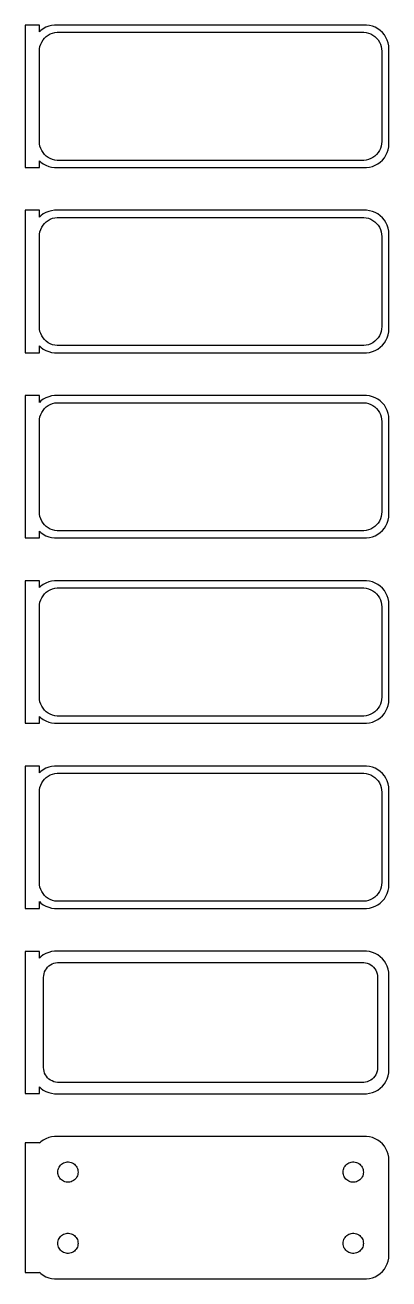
# Model space of a CAD drawing. Header units: metres. Extents: x -39 to 38, y 570 to 1146.
# Drawn here: x -39 to 37.5, y 570 to 834 of the extents above; entities that cross this region are included whole.
import ezdxf

# ---------------------------------------------------------------- set-up
doc = ezdxf.new("R2010")
doc.units = ezdxf.units.M

msp = doc.modelspace()

# ---------------------------------------------------------------- linework, layer by layer
for p, q in [((-36, 833.99), (-39, 833.99)), ((-39, 833.99), (-39, 804.01)), ((-36, 832.559), (-36, 833.99)), ((-35.6871, 832.853), (-36, 832.559)), ((-35.1791, 833.222), (-35.6871, 832.853)), ((-34.6289, 833.524), (-35.1791, 833.222)), ((-34.9159, 831.238), (-34.5497, 831.582)), ((-34.0451, 833.755), (-34.6289, 833.524)), ((-34.5497, 831.582), (-34.1433, 831.877)), ((-34.1433, 831.877), (-33.7031, 832.119)), ((-33.4369, 833.911), (-34.0451, 833.755)), ((-33.7031, 832.119), (-33.2361, 832.304)), ((-32.8139, 833.99), (-33.4369, 833.911)), ((-33.2361, 832.304), (-32.7495, 832.429)), ((32.8139, 833.99), (-32.8139, 833.99)), ((-32.7495, 832.429), (-32.2512, 832.492)), ((-32.2512, 832.492), (32.2512, 832.492)), ((32.2512, 832.492), (32.7495, 832.429)), ((32.7495, 832.429), (33.2361, 832.304)), ((33.4369, 833.911), (32.8139, 833.99)), ((33.2361, 832.304), (33.7031, 832.119)), ((34.0451, 833.755), (33.4369, 833.911)), ((33.7031, 832.119), (34.1433, 831.877)), ((34.6289, 833.524), (34.0451, 833.755)), ((34.1433, 831.877), (34.5497, 831.582)), ((34.5497, 831.582), (34.9159, 831.238)), ((35.1791, 833.222), (34.6289, 833.524)), ((35.6871, 832.853), (35.1791, 833.222)), ((36.1448, 832.423), (35.6871, 832.853)), ((36.5451, 831.939), (36.1448, 832.423)), ((36.8815, 831.409), (36.5451, 831.939)), ((-36, 828.5), (-35.9685, 829.001)), ((-35.9685, 829.001), (-35.8743, 829.495)), ((-35.8743, 829.495), (-35.7191, 829.972)), ((-35.7191, 829.972), (-35.5052, 830.427)), ((-35.5052, 830.427), (-35.2361, 830.851)), ((-35.2361, 830.851), (-34.9159, 831.238)), ((34.9159, 831.238), (35.2361, 830.851)), ((35.2361, 830.851), (35.5052, 830.427)), ((35.5052, 830.427), (35.7191, 829.972)), ((35.7191, 829.972), (35.8743, 829.495)), ((35.8743, 829.495), (35.9685, 829.001)), ((35.9685, 829.001), (36, 828.5)), ((37.1489, 830.841), (36.8815, 831.409)), ((37.3429, 830.243), (37.1489, 830.841)), ((37.4606, 829.627), (37.3429, 830.243)), ((37.5, 829), (37.4606, 829.627)), ((37.5, 809), (37.5, 829)), ((-36, 809.5), (-36, 828.5)), ((36, 828.5), (36, 809.5)), ((-35.9685, 808.999), (-36, 809.5)), ((-35.8743, 808.505), (-35.9685, 808.999)), ((-35.7191, 808.028), (-35.8743, 808.505)), ((-35.5052, 807.573), (-35.7191, 808.028)), ((35.7191, 808.028), (35.5052, 807.573)), ((35.8743, 808.505), (35.7191, 808.028)), ((35.9685, 808.999), (35.8743, 808.505)), ((36, 809.5), (35.9685, 808.999)), ((37.3429, 807.757), (37.4606, 808.373)), ((37.4606, 808.373), (37.5, 809)), ((-36, 805.441), (-35.6871, 805.147)), ((-36, 804.01), (-36, 805.441)), ((-35.6871, 805.147), (-35.1791, 804.778)), ((-35.2361, 807.149), (-35.5052, 807.573)), ((-34.9159, 806.762), (-35.2361, 807.149)), ((-34.5497, 806.418), (-34.9159, 806.762)), ((-34.1433, 806.123), (-34.5497, 806.418)), ((-33.7031, 805.881), (-34.1433, 806.123)), ((-33.2361, 805.696), (-33.7031, 805.881)), ((-32.7495, 805.571), (-33.2361, 805.696)), ((-32.2512, 805.508), (-32.7495, 805.571)), ((32.2512, 805.508), (-32.2512, 805.508)), ((32.7495, 805.571), (32.2512, 805.508)), ((33.2361, 805.696), (32.7495, 805.571)), ((33.7031, 805.881), (33.2361, 805.696)), ((34.1433, 806.123), (33.7031, 805.881)), ((34.5497, 806.418), (34.1433, 806.123)), ((34.9159, 806.762), (34.5497, 806.418)), ((35.2361, 807.149), (34.9159, 806.762)), ((35.1791, 804.778), (35.6871, 805.147)), ((35.5052, 807.573), (35.2361, 807.149)), ((35.6871, 805.147), (36.1448, 805.577)), ((36.1448, 805.577), (36.5451, 806.061)), ((36.5451, 806.061), (36.8815, 806.591)), ((36.8815, 806.591), (37.1489, 807.159)), ((37.1489, 807.159), (37.3429, 807.757)), ((-39, 804.01), (-36, 804.01)), ((-35.1791, 804.778), (-34.6289, 804.476)), ((-34.6289, 804.476), (-34.0451, 804.245)), ((-34.0451, 804.245), (-33.4369, 804.089)), ((-33.4369, 804.089), (-32.8139, 804.01)), ((-32.8139, 804.01), (32.8139, 804.01)), ((32.8139, 804.01), (33.4369, 804.089)), ((33.4369, 804.089), (34.0451, 804.245)), ((34.0451, 804.245), (34.6289, 804.476)), ((34.6289, 804.476), (35.1791, 804.778)), ((-36, 794.99), (-39, 794.99)), ((-39, 794.99), (-39, 765.01)), ((-36, 793.559), (-36, 794.99)), ((-34.0451, 794.755), (-34.6289, 794.524)), ((-33.4369, 794.911), (-34.0451, 794.755)), ((-32.8139, 794.99), (-33.4369, 794.911)), ((32.8139, 794.99), (-32.8139, 794.99)), ((33.4369, 794.911), (32.8139, 794.99)), ((34.0451, 794.755), (33.4369, 794.911)), ((34.6289, 794.524), (34.0451, 794.755)), ((-35.6871, 793.853), (-36, 793.559)), ((-35.1791, 794.222), (-35.6871, 793.853)), ((-35.2361, 791.851), (-34.9159, 792.238)), ((-34.6289, 794.524), (-35.1791, 794.222)), ((-34.9159, 792.238), (-34.5497, 792.582)), ((-34.5497, 792.582), (-34.1433, 792.877)), ((-34.1433, 792.877), (-33.7031, 793.119)), ((-33.7031, 793.119), (-33.2361, 793.304)), ((-33.2361, 793.304), (-32.7495, 793.429)), ((-32.7495, 793.429), (-32.2512, 793.492)), ((-32.2512, 793.492), (32.2512, 793.492)), ((32.2512, 793.492), (32.7495, 793.429)), ((32.7495, 793.429), (33.2361, 793.304)), ((33.2361, 793.304), (33.7031, 793.119)), ((33.7031, 793.119), (34.1433, 792.877)), ((34.1433, 792.877), (34.5497, 792.582)), ((34.5497, 792.582), (34.9159, 792.238)), ((35.1791, 794.222), (34.6289, 794.524)), ((34.9159, 792.238), (35.2361, 791.851)), ((35.6871, 793.853), (35.1791, 794.222)), ((36.1448, 793.423), (35.6871, 793.853)), ((36.5451, 792.939), (36.1448, 793.423)), ((36.8815, 792.409), (36.5451, 792.939)), ((37.1489, 791.841), (36.8815, 792.409)), ((-36, 789.5), (-35.9685, 790.001)), ((-36, 770.5), (-36, 789.5)), ((-35.9685, 790.001), (-35.8743, 790.495)), ((-35.8743, 790.495), (-35.7191, 790.972)), ((-35.7191, 790.972), (-35.5052, 791.427)), ((-35.5052, 791.427), (-35.2361, 791.851)), ((35.2361, 791.851), (35.5052, 791.427)), ((35.5052, 791.427), (35.7191, 790.972)), ((35.7191, 790.972), (35.8743, 790.495)), ((35.8743, 790.495), (35.9685, 790.001)), ((35.9685, 790.001), (36, 789.5)), ((36, 789.5), (36, 770.5)), ((37.3429, 791.243), (37.1489, 791.841)), ((37.4606, 790.627), (37.3429, 791.243)), ((37.5, 790), (37.4606, 790.627)), ((37.5, 770), (37.5, 790)), ((-35.9685, 769.999), (-36, 770.5)), ((-35.8743, 769.505), (-35.9685, 769.999)), ((-35.7191, 769.028), (-35.8743, 769.505)), ((-35.5052, 768.573), (-35.7191, 769.028)), ((-35.2361, 768.149), (-35.5052, 768.573)), ((35.5052, 768.573), (35.2361, 768.149)), ((35.7191, 769.028), (35.5052, 768.573)), ((35.8743, 769.505), (35.7191, 769.028)), ((35.9685, 769.999), (35.8743, 769.505)), ((36, 770.5), (35.9685, 769.999)), ((37.1489, 768.159), (37.3429, 768.757)), ((37.3429, 768.757), (37.4606, 769.373)), ((37.4606, 769.373), (37.5, 770)), ((-36, 766.441), (-35.6871, 766.147)), ((-36, 765.01), (-36, 766.441)), ((-35.6871, 766.147), (-35.1791, 765.778)), ((-34.9159, 767.762), (-35.2361, 768.149)), ((-35.1791, 765.778), (-34.6289, 765.476)), ((-34.5497, 767.418), (-34.9159, 767.762)), ((-34.1433, 767.123), (-34.5497, 767.418)), ((-33.7031, 766.881), (-34.1433, 767.123)), ((-33.2361, 766.696), (-33.7031, 766.881)), ((-32.7495, 766.571), (-33.2361, 766.696)), ((-32.2512, 766.508), (-32.7495, 766.571)), ((32.2512, 766.508), (-32.2512, 766.508)), ((32.7495, 766.571), (32.2512, 766.508)), ((33.2361, 766.696), (32.7495, 766.571)), ((33.7031, 766.881), (33.2361, 766.696)), ((34.1433, 767.123), (33.7031, 766.881)), ((34.5497, 767.418), (34.1433, 767.123)), ((34.9159, 767.762), (34.5497, 767.418)), ((34.6289, 765.476), (35.1791, 765.778)), ((35.2361, 768.149), (34.9159, 767.762)), ((35.1791, 765.778), (35.6871, 766.147)), ((35.6871, 766.147), (36.1448, 766.577)), ((36.1448, 766.577), (36.5451, 767.061)), ((36.5451, 767.061), (36.8815, 767.591)), ((36.8815, 767.591), (37.1489, 768.159)), ((-39, 765.01), (-36, 765.01)), ((-34.6289, 765.476), (-34.0451, 765.245)), ((-34.0451, 765.245), (-33.4369, 765.089)), ((-33.4369, 765.089), (-32.8139, 765.01)), ((-32.8139, 765.01), (32.8139, 765.01)), ((32.8139, 765.01), (33.4369, 765.089)), ((33.4369, 765.089), (34.0451, 765.245)), ((34.0451, 765.245), (34.6289, 765.476)), ((-36, 755.99), (-39, 755.99)), ((-39, 755.99), (-39, 726.01)), ((-36, 754.559), (-36, 755.99)), ((-35.1791, 755.222), (-35.6871, 754.853)), ((-34.6289, 755.524), (-35.1791, 755.222)), ((-34.0451, 755.755), (-34.6289, 755.524)), ((-33.4369, 755.911), (-34.0451, 755.755)), ((-32.8139, 755.99), (-33.4369, 755.911)), ((32.8139, 755.99), (-32.8139, 755.99)), ((33.4369, 755.911), (32.8139, 755.99)), ((34.0451, 755.755), (33.4369, 755.911)), ((34.6289, 755.524), (34.0451, 755.755)), ((35.1791, 755.222), (34.6289, 755.524)), ((35.6871, 754.853), (35.1791, 755.222)), ((-35.6871, 754.853), (-36, 754.559)), ((-35.7191, 751.972), (-35.5052, 752.427)), ((-35.5052, 752.427), (-35.2361, 752.851)), ((-35.2361, 752.851), (-34.9159, 753.238)), ((-34.9159, 753.238), (-34.5497, 753.582)), ((-34.5497, 753.582), (-34.1433, 753.877)), ((-34.1433, 753.877), (-33.7031, 754.119)), ((-33.7031, 754.119), (-33.2361, 754.304)), ((-33.2361, 754.304), (-32.7495, 754.429)), ((-32.7495, 754.429), (-32.2512, 754.492)), ((-32.2512, 754.492), (32.2512, 754.492)), ((32.2512, 754.492), (32.7495, 754.429)), ((32.7495, 754.429), (33.2361, 754.304)), ((33.2361, 754.304), (33.7031, 754.119)), ((33.7031, 754.119), (34.1433, 753.877)), ((34.1433, 753.877), (34.5497, 753.582)), ((34.5497, 753.582), (34.9159, 753.238)), ((34.9159, 753.238), (35.2361, 752.851)), ((35.2361, 752.851), (35.5052, 752.427)), ((35.5052, 752.427), (35.7191, 751.972)), ((36.1448, 754.423), (35.6871, 754.853)), ((36.5451, 753.939), (36.1448, 754.423)), ((36.8815, 753.409), (36.5451, 753.939)), ((37.1489, 752.841), (36.8815, 753.409)), ((37.3429, 752.243), (37.1489, 752.841)), ((-36, 750.5), (-35.9685, 751.001)), ((-36, 731.5), (-36, 750.5)), ((-35.9685, 751.001), (-35.8743, 751.495)), ((-35.8743, 751.495), (-35.7191, 751.972)), ((35.7191, 751.972), (35.8743, 751.495)), ((35.8743, 751.495), (35.9685, 751.001)), ((35.9685, 751.001), (36, 750.5)), ((36, 750.5), (36, 731.5)), ((37.4606, 751.627), (37.3429, 752.243)), ((37.5, 751), (37.4606, 751.627)), ((37.5, 731), (37.5, 751)), ((-35.9685, 730.999), (-36, 731.5)), ((36, 731.5), (35.9685, 730.999)), ((-35.8743, 730.505), (-35.9685, 730.999)), ((-35.7191, 730.028), (-35.8743, 730.505)), ((-35.5052, 729.573), (-35.7191, 730.028)), ((-35.2361, 729.149), (-35.5052, 729.573)), ((-34.9159, 728.762), (-35.2361, 729.149)), ((-34.5497, 728.418), (-34.9159, 728.762)), ((34.9159, 728.762), (34.5497, 728.418)), ((35.2361, 729.149), (34.9159, 728.762)), ((35.5052, 729.573), (35.2361, 729.149)), ((35.7191, 730.028), (35.5052, 729.573)), ((35.8743, 730.505), (35.7191, 730.028)), ((35.9685, 730.999), (35.8743, 730.505)), ((36.5451, 728.061), (36.8815, 728.591)), ((36.8815, 728.591), (37.1489, 729.159)), ((37.1489, 729.159), (37.3429, 729.757)), ((37.3429, 729.757), (37.4606, 730.373)), ((37.4606, 730.373), (37.5, 731)), ((-39, 726.01), (-36, 726.01)), ((-36, 727.441), (-35.6871, 727.147)), ((-36, 726.01), (-36, 727.441)), ((-35.6871, 727.147), (-35.1791, 726.778)), ((-35.1791, 726.778), (-34.6289, 726.476)), ((-34.6289, 726.476), (-34.0451, 726.245)), ((-34.1433, 728.123), (-34.5497, 728.418)), ((-33.7031, 727.881), (-34.1433, 728.123)), ((-34.0451, 726.245), (-33.4369, 726.089)), ((-33.2361, 727.696), (-33.7031, 727.881)), ((-33.4369, 726.089), (-32.8139, 726.01)), ((-32.7495, 727.571), (-33.2361, 727.696)), ((-32.8139, 726.01), (32.8139, 726.01)), ((-32.2512, 727.508), (-32.7495, 727.571)), ((32.2512, 727.508), (-32.2512, 727.508)), ((32.7495, 727.571), (32.2512, 727.508)), ((33.2361, 727.696), (32.7495, 727.571)), ((32.8139, 726.01), (33.4369, 726.089)), ((33.7031, 727.881), (33.2361, 727.696)), ((33.4369, 726.089), (34.0451, 726.245)), ((34.1433, 728.123), (33.7031, 727.881)), ((34.0451, 726.245), (34.6289, 726.476)), ((34.5497, 728.418), (34.1433, 728.123)), ((34.6289, 726.476), (35.1791, 726.778)), ((35.1791, 726.778), (35.6871, 727.147)), ((35.6871, 727.147), (36.1448, 727.577)), ((36.1448, 727.577), (36.5451, 728.061)), ((-36, 716.99), (-39, 716.99)), ((-39, 716.99), (-39, 687.01)), ((-36, 715.559), (-36, 716.99)), ((-35.6871, 715.853), (-36, 715.559)), ((-35.1791, 716.222), (-35.6871, 715.853)), ((-34.6289, 716.524), (-35.1791, 716.222)), ((-34.0451, 716.755), (-34.6289, 716.524)), ((-33.4369, 716.911), (-34.0451, 716.755)), ((-32.8139, 716.99), (-33.4369, 716.911)), ((-33.2361, 715.304), (-32.7495, 715.429)), ((32.8139, 716.99), (-32.8139, 716.99)), ((-32.7495, 715.429), (-32.2512, 715.492)), ((-32.2512, 715.492), (32.2512, 715.492)), ((32.2512, 715.492), (32.7495, 715.429)), ((32.7495, 715.429), (33.2361, 715.304)), ((33.4369, 716.911), (32.8139, 716.99)), ((34.0451, 716.755), (33.4369, 716.911)), ((34.6289, 716.524), (34.0451, 716.755)), ((35.1791, 716.222), (34.6289, 716.524)), ((35.6871, 715.853), (35.1791, 716.222)), ((36.1448, 715.423), (35.6871, 715.853)), ((36.5451, 714.939), (36.1448, 715.423)), ((-35.8743, 712.495), (-35.7191, 712.972)), ((-35.7191, 712.972), (-35.5052, 713.427)), ((-35.5052, 713.427), (-35.2361, 713.851)), ((-35.2361, 713.851), (-34.9159, 714.238)), ((-34.9159, 714.238), (-34.5497, 714.582)), ((-34.5497, 714.582), (-34.1433, 714.877)), ((-34.1433, 714.877), (-33.7031, 715.119)), ((-33.7031, 715.119), (-33.2361, 715.304)), ((33.2361, 715.304), (33.7031, 715.119)), ((33.7031, 715.119), (34.1433, 714.877)), ((34.1433, 714.877), (34.5497, 714.582)), ((34.5497, 714.582), (34.9159, 714.238)), ((34.9159, 714.238), (35.2361, 713.851)), ((35.2361, 713.851), (35.5052, 713.427)), ((35.5052, 713.427), (35.7191, 712.972)), ((35.7191, 712.972), (35.8743, 712.495)), ((36.8815, 714.409), (36.5451, 714.939)), ((37.1489, 713.841), (36.8815, 714.409)), ((37.3429, 713.243), (37.1489, 713.841)), ((37.4606, 712.627), (37.3429, 713.243)), ((-36, 711.5), (-35.9685, 712.001)), ((-36, 692.5), (-36, 711.5)), ((-35.9685, 712.001), (-35.8743, 712.495)), ((35.8743, 712.495), (35.9685, 712.001)), ((35.9685, 712.001), (36, 711.5)), ((36, 711.5), (36, 692.5)), ((37.5, 712), (37.4606, 712.627)), ((37.5, 692), (37.5, 712)), ((-35.9685, 691.999), (-36, 692.5)), ((-35.8743, 691.505), (-35.9685, 691.999)), ((35.9685, 691.999), (35.8743, 691.505)), ((36, 692.5), (35.9685, 691.999)), ((37.4606, 691.373), (37.5, 692)), ((-35.7191, 691.028), (-35.8743, 691.505)), ((-35.5052, 690.573), (-35.7191, 691.028)), ((-35.2361, 690.149), (-35.5052, 690.573)), ((-34.9159, 689.762), (-35.2361, 690.149)), ((-34.5497, 689.418), (-34.9159, 689.762)), ((-34.1433, 689.123), (-34.5497, 689.418)), ((-33.7031, 688.881), (-34.1433, 689.123)), ((34.1433, 689.123), (33.7031, 688.881)), ((34.5497, 689.418), (34.1433, 689.123)), ((34.9159, 689.762), (34.5497, 689.418)), ((35.2361, 690.149), (34.9159, 689.762)), ((35.5052, 690.573), (35.2361, 690.149)), ((35.7191, 691.028), (35.5052, 690.573)), ((35.8743, 691.505), (35.7191, 691.028)), ((36.1448, 688.577), (36.5451, 689.061)), ((36.5451, 689.061), (36.8815, 689.591)), ((36.8815, 689.591), (37.1489, 690.159)), ((37.1489, 690.159), (37.3429, 690.757)), ((37.3429, 690.757), (37.4606, 691.373)), ((-39, 687.01), (-36, 687.01)), ((-36, 688.441), (-35.6871, 688.147)), ((-36, 687.01), (-36, 688.441)), ((-35.6871, 688.147), (-35.1791, 687.778)), ((-35.1791, 687.778), (-34.6289, 687.476)), ((-34.6289, 687.476), (-34.0451, 687.245)), ((-34.0451, 687.245), (-33.4369, 687.089)), ((-33.2361, 688.696), (-33.7031, 688.881)), ((-33.4369, 687.089), (-32.8139, 687.01)), ((-32.7495, 688.571), (-33.2361, 688.696)), ((-32.8139, 687.01), (32.8139, 687.01)), ((-32.2512, 688.508), (-32.7495, 688.571)), ((32.2512, 688.508), (-32.2512, 688.508)), ((32.7495, 688.571), (32.2512, 688.508)), ((33.2361, 688.696), (32.7495, 688.571)), ((32.8139, 687.01), (33.4369, 687.089)), ((33.7031, 688.881), (33.2361, 688.696)), ((33.4369, 687.089), (34.0451, 687.245)), ((34.0451, 687.245), (34.6289, 687.476)), ((34.6289, 687.476), (35.1791, 687.778)), ((35.1791, 687.778), (35.6871, 688.147)), ((35.6871, 688.147), (36.1448, 688.577)), ((-36, 677.99), (-39, 677.99)), ((-39, 677.99), (-39, 648.01)), ((-36, 676.559), (-36, 677.99)), ((-35.6871, 676.853), (-36, 676.559)), ((-35.1791, 677.222), (-35.6871, 676.853)), ((-34.6289, 677.524), (-35.1791, 677.222)), ((-34.0451, 677.755), (-34.6289, 677.524)), ((-34.5497, 675.582), (-34.1433, 675.877)), ((-34.1433, 675.877), (-33.7031, 676.119)), ((-33.4369, 677.911), (-34.0451, 677.755)), ((-33.7031, 676.119), (-33.2361, 676.304)), ((-32.8139, 677.99), (-33.4369, 677.911)), ((-33.2361, 676.304), (-32.7495, 676.429)), ((32.8139, 677.99), (-32.8139, 677.99)), ((-32.7495, 676.429), (-32.2512, 676.492)), ((-32.2512, 676.492), (32.2512, 676.492)), ((32.2512, 676.492), (32.7495, 676.429)), ((32.7495, 676.429), (33.2361, 676.304)), ((33.4369, 677.911), (32.8139, 677.99)), ((33.2361, 676.304), (33.7031, 676.119)), ((34.0451, 677.755), (33.4369, 677.911)), ((33.7031, 676.119), (34.1433, 675.877)), ((34.6289, 677.524), (34.0451, 677.755)), ((34.1433, 675.877), (34.5497, 675.582)), ((35.1791, 677.222), (34.6289, 677.524)), ((35.6871, 676.853), (35.1791, 677.222)), ((36.1448, 676.423), (35.6871, 676.853)), ((36.5451, 675.939), (36.1448, 676.423)), ((36.8815, 675.409), (36.5451, 675.939)), ((-35.9685, 673.001), (-35.8743, 673.495)), ((-35.8743, 673.495), (-35.7191, 673.972)), ((-35.7191, 673.972), (-35.5052, 674.427)), ((-35.5052, 674.427), (-35.2361, 674.851)), ((-35.2361, 674.851), (-34.9159, 675.238)), ((-34.9159, 675.238), (-34.5497, 675.582)), ((34.5497, 675.582), (34.9159, 675.238)), ((34.9159, 675.238), (35.2361, 674.851)), ((35.2361, 674.851), (35.5052, 674.427)), ((35.5052, 674.427), (35.7191, 673.972)), ((35.7191, 673.972), (35.8743, 673.495)), ((35.8743, 673.495), (35.9685, 673.001)), ((37.1489, 674.841), (36.8815, 675.409)), ((37.3429, 674.243), (37.1489, 674.841)), ((37.4606, 673.627), (37.3429, 674.243)), ((37.5, 673), (37.4606, 673.627)), ((-36, 672.5), (-35.9685, 673.001)), ((-36, 653.5), (-36, 672.5)), ((35.9685, 673.001), (36, 672.5)), ((36, 672.5), (36, 653.5)), ((37.5, 653), (37.5, 673)), ((-35.9685, 652.999), (-36, 653.5)), ((-35.8743, 652.505), (-35.9685, 652.999)), ((-35.7191, 652.028), (-35.8743, 652.505)), ((35.8743, 652.505), (35.7191, 652.028)), ((35.9685, 652.999), (35.8743, 652.505)), ((36, 653.5), (35.9685, 652.999)), ((37.3429, 651.757), (37.4606, 652.373)), ((37.4606, 652.373), (37.5, 653)), ((-36, 649.441), (-35.6871, 649.147)), ((-36, 648.01), (-36, 649.441)), ((-35.5052, 651.573), (-35.7191, 652.028)), ((-35.2361, 651.149), (-35.5052, 651.573)), ((-34.9159, 650.762), (-35.2361, 651.149)), ((-34.5497, 650.418), (-34.9159, 650.762)), ((-34.1433, 650.123), (-34.5497, 650.418)), ((-33.7031, 649.881), (-34.1433, 650.123)), ((-33.2361, 649.696), (-33.7031, 649.881)), ((-32.7495, 649.571), (-33.2361, 649.696)), ((-32.2512, 649.508), (-32.7495, 649.571)), ((32.2512, 649.508), (-32.2512, 649.508)), ((32.7495, 649.571), (32.2512, 649.508)), ((33.2361, 649.696), (32.7495, 649.571)), ((33.7031, 649.881), (33.2361, 649.696)), ((34.1433, 650.123), (33.7031, 649.881)), ((34.5497, 650.418), (34.1433, 650.123)), ((34.9159, 650.762), (34.5497, 650.418)), ((35.2361, 651.149), (34.9159, 650.762)), ((35.5052, 651.573), (35.2361, 651.149)), ((35.7191, 652.028), (35.5052, 651.573)), ((35.6871, 649.147), (36.1448, 649.577)), ((36.1448, 649.577), (36.5451, 650.061)), ((36.5451, 650.061), (36.8815, 650.591)), ((36.8815, 650.591), (37.1489, 651.159)), ((37.1489, 651.159), (37.3429, 651.757)), ((-39, 648.01), (-36, 648.01)), ((-35.6871, 649.147), (-35.1791, 648.778)), ((-35.1791, 648.778), (-34.6289, 648.476)), ((-34.6289, 648.476), (-34.0451, 648.245)), ((-34.0451, 648.245), (-33.4369, 648.089)), ((-33.4369, 648.089), (-32.8139, 648.01)), ((-32.8139, 648.01), (32.8139, 648.01)), ((32.8139, 648.01), (33.4369, 648.089)), ((33.4369, 648.089), (34.0451, 648.245)), ((34.0451, 648.245), (34.6289, 648.476)), ((34.6289, 648.476), (35.1791, 648.778)), ((35.1791, 648.778), (35.6871, 649.147)), ((-36, 638.979), (-39, 638.979)), ((-39, 638.979), (-39, 609.021)), ((-36, 637.559), (-36, 638.979)), ((-33.4369, 638.911), (-34.0451, 638.755)), ((-32.8139, 638.99), (-33.4369, 638.911)), ((32.8139, 638.99), (-32.8139, 638.99)), ((33.4369, 638.911), (32.8139, 638.99)), ((34.0451, 638.755), (33.4369, 638.911)), ((-35.6871, 637.853), (-36, 637.559)), ((-35.1791, 638.222), (-35.6871, 637.853)), ((-34.6289, 638.524), (-35.1791, 638.222)), ((-34.0451, 638.755), (-34.6289, 638.524)), ((-33.668, 636.128), (-33.3254, 636.317)), ((-33.3254, 636.317), (-32.9619, 636.461)), ((-32.9619, 636.461), (-32.5833, 636.558)), ((-32.5833, 636.558), (-32.1954, 636.607)), ((-32.1954, 636.607), (32.1954, 636.607)), ((32.1954, 636.607), (32.5833, 636.558)), ((32.5833, 636.558), (32.9619, 636.461)), ((32.9619, 636.461), (33.3254, 636.317)), ((33.3254, 636.317), (33.668, 636.128)), ((34.6289, 638.524), (34.0451, 638.755)), ((35.1791, 638.222), (34.6289, 638.524)), ((35.6871, 637.853), (35.1791, 638.222)), ((36.1448, 637.423), (35.6871, 637.853)), ((36.5451, 636.939), (36.1448, 637.423)), ((36.8815, 636.409), (36.5451, 636.939)), ((37.1489, 635.841), (36.8815, 636.409)), ((-35.1129, 633.5), (-35.0884, 633.89)), ((-35.0884, 633.89), (-35.0151, 634.274)), ((-35.0151, 634.274), (-34.8943, 634.646)), ((-34.8943, 634.646), (-34.7279, 635)), ((-34.7279, 635), (-34.5184, 635.33)), ((-34.5184, 635.33), (-34.2692, 635.631)), ((-34.2692, 635.631), (-33.9842, 635.899)), ((-33.9842, 635.899), (-33.668, 636.128)), ((33.668, 636.128), (33.9842, 635.899)), ((33.9842, 635.899), (34.2692, 635.631)), ((34.2692, 635.631), (34.5184, 635.33)), ((34.5184, 635.33), (34.7279, 635)), ((34.7279, 635), (34.8943, 634.646)), ((34.8943, 634.646), (35.0151, 634.274)), ((35.0151, 634.274), (35.0884, 633.89)), ((35.0884, 633.89), (35.1129, 633.5)), ((37.3429, 635.243), (37.1489, 635.841)), ((37.4606, 634.627), (37.3429, 635.243)), ((37.5, 634), (37.4606, 634.627)), ((37.5, 614), (37.5, 634)), ((-35.1129, 614.5), (-35.1129, 633.5)), ((35.1129, 633.5), (35.1129, 614.5)), ((-35.0884, 614.11), (-35.1129, 614.5)), ((-35.0151, 613.726), (-35.0884, 614.11)), ((-34.8943, 613.354), (-35.0151, 613.726)), ((-34.7279, 613), (-34.8943, 613.354)), ((-34.5184, 612.67), (-34.7279, 613)), ((-34.2692, 612.369), (-34.5184, 612.67)), ((34.5184, 612.67), (34.2692, 612.369)), ((34.7279, 613), (34.5184, 612.67)), ((34.8943, 613.354), (34.7279, 613)), ((35.0151, 613.726), (34.8943, 613.354)), ((35.0884, 614.11), (35.0151, 613.726)), ((35.1129, 614.5), (35.0884, 614.11)), ((37.1489, 612.159), (37.3429, 612.757)), ((37.3429, 612.757), (37.4606, 613.373)), ((37.4606, 613.373), (37.5, 614)), ((-36, 609.021), (-36, 610.441)), ((-36, 610.441), (-35.6871, 610.147)), ((-35.6871, 610.147), (-35.1791, 609.778)), ((-33.9842, 612.101), (-34.2692, 612.369)), ((-33.668, 611.872), (-33.9842, 612.101)), ((-33.3254, 611.683), (-33.668, 611.872)), ((-32.9619, 611.539), (-33.3254, 611.683)), ((-32.5833, 611.442), (-32.9619, 611.539)), ((-32.1954, 611.393), (-32.5833, 611.442)), ((32.1954, 611.393), (-32.1954, 611.393)), ((32.5833, 611.442), (32.1954, 611.393)), ((32.9619, 611.539), (32.5833, 611.442)), ((33.3254, 611.683), (32.9619, 611.539)), ((33.668, 611.872), (33.3254, 611.683)), ((33.9842, 612.101), (33.668, 611.872)), ((34.2692, 612.369), (33.9842, 612.101)), ((35.1791, 609.778), (35.6871, 610.147)), ((35.6871, 610.147), (36.1448, 610.577)), ((36.1448, 610.577), (36.5451, 611.061)), ((36.5451, 611.061), (36.8815, 611.591)), ((36.8815, 611.591), (37.1489, 612.159)), ((-39, 609.021), (-36, 609.021)), ((-35.1791, 609.778), (-34.6289, 609.476)), ((-34.6289, 609.476), (-34.0451, 609.245)), ((-34.0451, 609.245), (-33.4369, 609.089)), ((-33.4369, 609.089), (-32.8139, 609.01)), ((-32.8139, 609.01), (32.8139, 609.01)), ((32.8139, 609.01), (33.4369, 609.089)), ((33.4369, 609.089), (34.0451, 609.245)), ((34.0451, 609.245), (34.6289, 609.476)), ((34.6289, 609.476), (35.1791, 609.778)), ((-34.6289, 599.524), (-35.1791, 599.222)), ((-34.0451, 599.755), (-34.6289, 599.524)), ((-33.4369, 599.911), (-34.0451, 599.755)), ((-32.8139, 599.99), (-33.4369, 599.911)), ((32.8139, 599.99), (-32.8139, 599.99)), ((33.4369, 599.911), (32.8139, 599.99)), ((34.0451, 599.755), (33.4369, 599.911)), ((34.6289, 599.524), (34.0451, 599.755)), ((35.1791, 599.222), (34.6289, 599.524)), ((-36, 598.653), (-39, 598.653)), ((-39, 598.653), (-39, 571.347)), ((-35.6871, 598.853), (-36, 598.559)), ((-36, 598.559), (-36, 598.653)), ((-35.1791, 599.222), (-35.6871, 598.853)), ((35.6871, 598.853), (35.1791, 599.222)), ((36.1448, 598.423), (35.6871, 598.853)), ((36.5451, 597.939), (36.1448, 598.423)), ((36.8815, 597.409), (36.5451, 597.939)), ((37.1489, 596.841), (36.8815, 597.409)), ((37.3429, 596.243), (37.1489, 596.841)), ((-31.7275, 593.755), (-31.5565, 593.962)), ((-31.5565, 593.962), (-31.3611, 594.145)), ((-31.3611, 594.145), (-31.1441, 594.303)), ((-31.1441, 594.303), (-30.9091, 594.432)), ((-30.9091, 594.432), (-30.6598, 594.531)), ((-30.6598, 594.531), (-30.4001, 594.597)), ((-30.4001, 594.597), (-30.1341, 594.631)), ((-30.1341, 594.631), (-29.8659, 594.631)), ((-29.8659, 594.631), (-29.5999, 594.597)), ((-29.5999, 594.597), (-29.3401, 594.531)), ((-29.3401, 594.531), (-29.0908, 594.432)), ((-29.0908, 594.432), (-28.8559, 594.303)), ((-28.8559, 594.303), (-28.6389, 594.145)), ((-28.6389, 594.145), (-28.4434, 593.962)), ((-28.4434, 593.962), (-28.2725, 593.755)), ((28.2725, 593.755), (28.4434, 593.962)), ((28.4434, 593.962), (28.6389, 594.145)), ((28.6389, 594.145), (28.8559, 594.303)), ((28.8559, 594.303), (29.0908, 594.432)), ((29.0908, 594.432), (29.3401, 594.531)), ((29.3401, 594.531), (29.5999, 594.597)), ((29.5999, 594.597), (29.8659, 594.631)), ((29.8659, 594.631), (30.1341, 594.631)), ((30.1341, 594.631), (30.4001, 594.597)), ((30.4001, 594.597), (30.6598, 594.531)), ((30.6598, 594.531), (30.9091, 594.432)), ((30.9091, 594.432), (31.1441, 594.303)), ((31.1441, 594.303), (31.3611, 594.145)), ((31.3611, 594.145), (31.5565, 593.962)), ((31.5565, 593.962), (31.7275, 593.755)), ((37.4606, 595.627), (37.3429, 596.243)), ((37.5, 595), (37.4606, 595.627)), ((37.5, 575), (37.5, 595)), ((-32.1353, 592.5), (-32.1185, 592.768)), ((-32.1185, 592.232), (-32.1353, 592.5)), ((-32.1185, 592.768), (-32.0682, 593.031)), ((-32.0682, 591.969), (-32.1185, 592.232)), ((-32.0682, 593.031), (-31.9853, 593.286)), ((-31.9853, 591.714), (-32.0682, 591.969)), ((-31.9853, 593.286), (-31.8712, 593.529)), ((-31.8712, 591.471), (-31.9853, 591.714)), ((-31.8712, 593.529), (-31.7275, 593.755)), ((-31.7275, 591.245), (-31.8712, 591.471)), ((-28.2725, 593.755), (-28.1288, 593.529)), ((-28.1288, 591.471), (-28.2725, 591.245)), ((-28.1288, 593.529), (-28.0146, 593.286)), ((-28.0146, 591.714), (-28.1288, 591.471)), ((-28.0146, 593.286), (-27.9318, 593.031)), ((-27.9318, 591.969), (-28.0146, 591.714)), ((-27.9318, 593.031), (-27.8815, 592.768)), ((-27.8815, 592.232), (-27.9318, 591.969)), ((-27.8815, 592.768), (-27.8647, 592.5)), ((-27.8647, 592.5), (-27.8815, 592.232)), ((27.8647, 592.5), (27.8815, 592.768)), ((27.8815, 592.232), (27.8647, 592.5)), ((27.8815, 592.768), (27.9318, 593.031)), ((27.9318, 591.969), (27.8815, 592.232)), ((27.9318, 593.031), (28.0146, 593.286)), ((28.0146, 591.714), (27.9318, 591.969)), ((28.0146, 593.286), (28.1288, 593.529)), ((28.1288, 591.471), (28.0146, 591.714)), ((28.1288, 593.529), (28.2725, 593.755)), ((28.2725, 591.245), (28.1288, 591.471)), ((31.7275, 593.755), (31.8712, 593.529)), ((31.8712, 591.471), (31.7275, 591.245)), ((31.8712, 593.529), (31.9853, 593.286)), ((31.9853, 591.714), (31.8712, 591.471)), ((31.9853, 593.286), (32.0682, 593.031)), ((32.0682, 591.969), (31.9853, 591.714)), ((32.0682, 593.031), (32.1185, 592.768)), ((32.1185, 592.232), (32.0682, 591.969)), ((32.1185, 592.768), (32.1353, 592.5)), ((32.1353, 592.5), (32.1185, 592.232)), ((-31.5565, 591.038), (-31.7275, 591.245)), ((-31.3611, 590.855), (-31.5565, 591.038)), ((-31.1441, 590.697), (-31.3611, 590.855)), ((-30.9091, 590.568), (-31.1441, 590.697)), ((-30.6598, 590.469), (-30.9091, 590.568)), ((-30.4001, 590.403), (-30.6598, 590.469)), ((-30.1341, 590.369), (-30.4001, 590.403)), ((-29.8659, 590.369), (-30.1341, 590.369)), ((-29.5999, 590.403), (-29.8659, 590.369)), ((-29.3401, 590.469), (-29.5999, 590.403)), ((-29.0908, 590.568), (-29.3401, 590.469)), ((-28.8559, 590.697), (-29.0908, 590.568)), ((-28.6389, 590.855), (-28.8559, 590.697)), ((-28.4434, 591.038), (-28.6389, 590.855)), ((-28.2725, 591.245), (-28.4434, 591.038)), ((28.4434, 591.038), (28.2725, 591.245)), ((28.6389, 590.855), (28.4434, 591.038)), ((28.8559, 590.697), (28.6389, 590.855)), ((29.0908, 590.568), (28.8559, 590.697)), ((29.3401, 590.469), (29.0908, 590.568)), ((29.5999, 590.403), (29.3401, 590.469)), ((29.8659, 590.369), (29.5999, 590.403)), ((30.1341, 590.369), (29.8659, 590.369)), ((30.4001, 590.403), (30.1341, 590.369)), ((30.6598, 590.469), (30.4001, 590.403)), ((30.9091, 590.568), (30.6598, 590.469)), ((31.1441, 590.697), (30.9091, 590.568)), ((31.3611, 590.855), (31.1441, 590.697)), ((31.5565, 591.038), (31.3611, 590.855)), ((31.7275, 591.245), (31.5565, 591.038)), ((-32.0682, 578.031), (-31.9853, 578.286)), ((-31.9853, 578.286), (-31.8712, 578.529)), ((-31.8712, 578.529), (-31.7275, 578.755)), ((-31.7275, 578.755), (-31.5565, 578.962)), ((-31.5565, 578.962), (-31.3611, 579.145)), ((-31.3611, 579.145), (-31.1441, 579.303)), ((-31.1441, 579.303), (-30.9091, 579.432)), ((-30.9091, 579.432), (-30.6598, 579.531)), ((-30.6598, 579.531), (-30.4001, 579.597)), ((-30.4001, 579.597), (-30.1341, 579.631)), ((-30.1341, 579.631), (-29.8659, 579.631)), ((-29.8659, 579.631), (-29.5999, 579.597)), ((-29.5999, 579.597), (-29.3401, 579.531)), ((-29.3401, 579.531), (-29.0908, 579.432)), ((-29.0908, 579.432), (-28.8559, 579.303)), ((-28.8559, 579.303), (-28.6389, 579.145)), ((-28.6389, 579.145), (-28.4434, 578.962)), ((-28.4434, 578.962), (-28.2725, 578.755)), ((-28.2725, 578.755), (-28.1288, 578.529)), ((-28.1288, 578.529), (-28.0146, 578.286)), ((-28.0146, 578.286), (-27.9318, 578.031)), ((27.9318, 578.031), (28.0146, 578.286)), ((28.0146, 578.286), (28.1288, 578.529)), ((28.1288, 578.529), (28.2725, 578.755)), ((28.2725, 578.755), (28.4434, 578.962)), ((28.4434, 578.962), (28.6389, 579.145)), ((28.6389, 579.145), (28.8559, 579.303)), ((28.8559, 579.303), (29.0908, 579.432)), ((29.0908, 579.432), (29.3401, 579.531)), ((29.3401, 579.531), (29.5999, 579.597)), ((29.5999, 579.597), (29.8659, 579.631)), ((29.8659, 579.631), (30.1341, 579.631)), ((30.1341, 579.631), (30.4001, 579.597)), ((30.4001, 579.597), (30.6598, 579.531)), ((30.6598, 579.531), (30.9091, 579.432)), ((30.9091, 579.432), (31.1441, 579.303)), ((31.1441, 579.303), (31.3611, 579.145)), ((31.3611, 579.145), (31.5565, 578.962)), ((31.5565, 578.962), (31.7275, 578.755)), ((31.7275, 578.755), (31.8712, 578.529)), ((31.8712, 578.529), (31.9853, 578.286)), ((31.9853, 578.286), (32.0682, 578.031)), ((-32.1353, 577.5), (-32.1185, 577.768)), ((-32.1185, 577.232), (-32.1353, 577.5)), ((-32.1185, 577.768), (-32.0682, 578.031)), ((-32.0682, 576.969), (-32.1185, 577.232)), ((-31.9853, 576.714), (-32.0682, 576.969)), ((-31.8712, 576.471), (-31.9853, 576.714)), ((-31.7275, 576.245), (-31.8712, 576.471)), ((-31.5565, 576.038), (-31.7275, 576.245)), ((-31.3611, 575.855), (-31.5565, 576.038)), ((-31.1441, 575.697), (-31.3611, 575.855)), ((-30.9091, 575.568), (-31.1441, 575.697)), ((-30.6598, 575.469), (-30.9091, 575.568)), ((-29.0908, 575.568), (-29.3401, 575.469)), ((-28.8559, 575.697), (-29.0908, 575.568)), ((-28.6389, 575.855), (-28.8559, 575.697)), ((-28.4434, 576.038), (-28.6389, 575.855)), ((-28.2725, 576.245), (-28.4434, 576.038)), ((-28.1288, 576.471), (-28.2725, 576.245)), ((-28.0146, 576.714), (-28.1288, 576.471)), ((-27.9318, 576.969), (-28.0146, 576.714)), ((-27.9318, 578.031), (-27.8815, 577.768)), ((-27.8815, 577.232), (-27.9318, 576.969)), ((-27.8815, 577.768), (-27.8647, 577.5)), ((-27.8647, 577.5), (-27.8815, 577.232)), ((27.8647, 577.5), (27.8815, 577.768)), ((27.8815, 577.232), (27.8647, 577.5)), ((27.8815, 577.768), (27.9318, 578.031)), ((27.9318, 576.969), (27.8815, 577.232)), ((28.0146, 576.714), (27.9318, 576.969)), ((28.1288, 576.471), (28.0146, 576.714)), ((28.2725, 576.245), (28.1288, 576.471)), ((28.4434, 576.038), (28.2725, 576.245)), ((28.6389, 575.855), (28.4434, 576.038)), ((28.8559, 575.697), (28.6389, 575.855)), ((29.0908, 575.568), (28.8559, 575.697)), ((29.3401, 575.469), (29.0908, 575.568)), ((30.9091, 575.568), (30.6598, 575.469)), ((31.1441, 575.697), (30.9091, 575.568)), ((31.3611, 575.855), (31.1441, 575.697)), ((31.5565, 576.038), (31.3611, 575.855)), ((31.7275, 576.245), (31.5565, 576.038)), ((31.8712, 576.471), (31.7275, 576.245)), ((31.9853, 576.714), (31.8712, 576.471)), ((32.0682, 576.969), (31.9853, 576.714)), ((32.0682, 578.031), (32.1185, 577.768)), ((32.1185, 577.232), (32.0682, 576.969)), ((32.1185, 577.768), (32.1353, 577.5)), ((32.1353, 577.5), (32.1185, 577.232)), ((-30.4001, 575.403), (-30.6598, 575.469)), ((-30.1341, 575.369), (-30.4001, 575.403)), ((-29.8659, 575.369), (-30.1341, 575.369)), ((-29.5999, 575.403), (-29.8659, 575.369)), ((-29.3401, 575.469), (-29.5999, 575.403)), ((29.5999, 575.403), (29.3401, 575.469)), ((29.8659, 575.369), (29.5999, 575.403)), ((30.1341, 575.369), (29.8659, 575.369)), ((30.4001, 575.403), (30.1341, 575.369)), ((30.6598, 575.469), (30.4001, 575.403)), ((36.8815, 572.591), (37.1489, 573.159)), ((37.1489, 573.159), (37.3429, 573.757)), ((37.3429, 573.757), (37.4606, 574.373)), ((37.4606, 574.373), (37.5, 575)), ((-39, 571.347), (-36, 571.347)), ((-36, 571.347), (-36, 571.441)), ((-36, 571.441), (-35.6871, 571.147)), ((-35.6871, 571.147), (-35.1791, 570.778)), ((-35.1791, 570.778), (-34.6289, 570.476)), ((-34.6289, 570.476), (-34.0451, 570.245)), ((-34.0451, 570.245), (-33.4369, 570.089)), ((33.4369, 570.089), (34.0451, 570.245)), ((34.0451, 570.245), (34.6289, 570.476)), ((34.6289, 570.476), (35.1791, 570.778)), ((35.1791, 570.778), (35.6871, 571.147)), ((35.6871, 571.147), (36.1448, 571.577)), ((36.1448, 571.577), (36.5451, 572.061)), ((36.5451, 572.061), (36.8815, 572.591)), ((-33.4369, 570.089), (-32.8139, 570.01)), ((-32.8139, 570.01), (32.8139, 570.01)), ((32.8139, 570.01), (33.4369, 570.089))]:
    msp.add_line(p, q)

doc.saveas('drawing.dxf')
